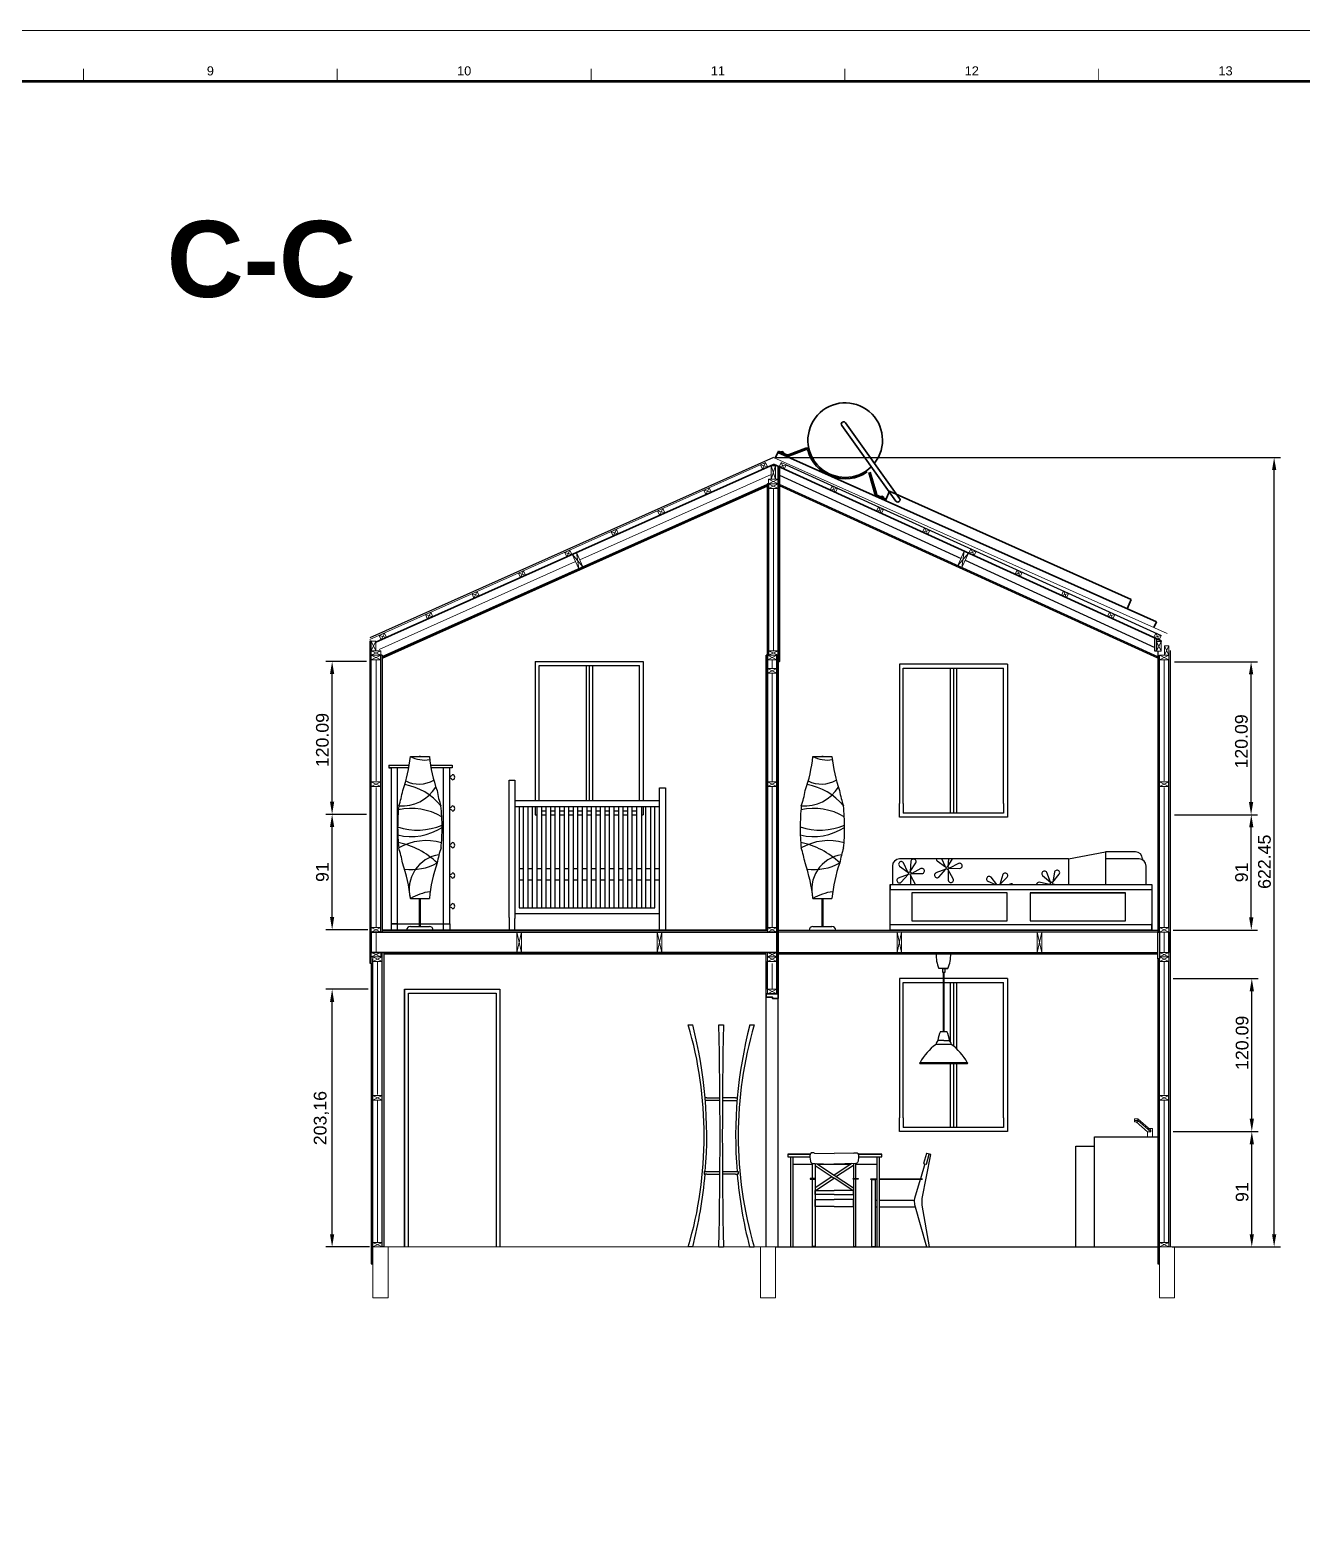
# Paper-space layout 'A000' of a CAD drawing. Header units: millimetres. Extents: x 0 to 841, y 0 to 594.
# Drawn here: x 420.5 to 671, y 297 to 594.1 of the extents above; entities that cross this region are included whole.
import ezdxf
from ezdxf.enums import TextEntityAlignment as Align

# ---------------------------------------------------------------- set-up
doc = ezdxf.new("R2010")
doc.units = ezdxf.units.MM
doc.header["$MEASUREMENT"] = 0
doc.layers.get('DEFPOINTS').update_dxf_attribs({"color": 210})
for name, color, linetype, lineweight in [('A-ANNO-SYMB', 3, 'Continuous', 18), ('A-DETL-MCUT', 4, 'Continuous', 25), ('A-ELEV-IDEN', 3, 'Continuous', 18), ('A-ELEV-MBE1', 7, 'Continuous', 35), ('A-ELEV-MBE2', 4, 'Continuous', 25), ('A-FURN', 8, 'Continuous', 18), ('A-SECT-MCUT', 7, 'Continuous', 35), ('A-WALL-PATT', 8, 'Continuous', 18), ('A-WALL-STUD', 3, 'Continuous', 18)]:
    doc.layers.add(name, color=color, linetype=linetype, lineweight=lineweight)
doc.layers.add('G-ANNO-NPLT', color=210, linetype='Continuous', plot=False)
for name, color, linetype in [('G-ANNO-TEXT', 3, 'Continuous'), ('G-ANNO-TTLB', 3, 'Continuous'), ('simona arzu 1', 1, 'Continuous')]:
    doc.layers.add(name, color=color, linetype=linetype)
doc.styles.add('ARIAL', font='arial.ttf')
doc.styles.add('ARIAL-BOLD', font='arialbd.ttf')
doc.styles.get("Standard").update_dxf_attribs({"font": 'arial.ttf'})
doc.dimstyles.new('ISO-25', dxfattribs={"dimtxt": 2.5, "dimasz": 2.5, "dimexe": 1.25, "dimexo": 0.625, "dimtad": 1, "dimtxsty": 'Standard', "dimcen": 2.5, "dimadec": 0, "dimazin": 0, "dimtfac": 1, "dimtmove": 0, "dimatfit": 3, "dimfxl": 1, "dimarcsym": 0})

# ---------------------------------------------------------------- blocks, each defined once
blk = doc.blocks.new('A1_GRID_LAYOUT')
at = {"layer": 'G-ANNO-NPLT', "const_width": 0.18}
blk.add_lwpolyline([(841, 594), (0, 594)], dxfattribs=at)
at = {"layer": 'G-ANNO-TTLB', "const_width": 0.18, "flags": 128}
for points in [[(431, 586.5), (431, 584)], [(481, 586.5), (481, 584)], [(531, 586.5), (531, 584)], [(581, 586.5), (581, 584)], [(631, 586.5), (631, 584)]]:
    blk.add_lwpolyline(points, dxfattribs=at)
at = {"layer": 'G-ANNO-TTLB', "const_width": 0.5, "flags": 128}
blk.add_lwpolyline([(25, 584), (25, 10), (831, 10), (831, 584)], close=True, dxfattribs=at)
at = {"layer": 'G-ANNO-TEXT', "style": 'ARIAL'}
for s, p in [('9', (456, 586.07)), ('10', (506, 586.07)), ('11', (556, 586.07)), ('12', (606, 586.07)), ('13', (656, 586.07))]:
    blk.add_text(s, height=1.8, dxfattribs=at).set_placement(p, align=Align.MIDDLE_CENTER)
blk = doc.blocks.new('*D118')
at = {"color": 0, "lineweight": -2, "transparency": 16777216}
for p, q in [((567.54, 509.91), (666.82, 509.91)), ((665.57, 356.82), (665.57, 507.41)), ((645.47, 354.32), (666.82, 354.32))]:
    blk.add_line(p, q, dxfattribs=at)
at = {"color": 0, "transparency": 16777216}
for points in [[(665.16, 507.41), (665.99, 507.41), (665.57, 509.91)], [(665.16, 356.82), (665.99, 356.82), (665.57, 354.32)]]:
    blk.add_solid(points, dxfattribs=at)
at = {"layer": 'DEFPOINTS', "color": 0, "transparency": 16777216}
for p in [(566.92, 509.91), (665.57, 509.91), (644.84, 354.32)]:
    blk.add_point(p, dxfattribs=at)
at = {"color": 0, "transparency": 16777216, "insert": (663.67, 430.22), "char_height": 2.5, "attachment_point": 5, "rotation": 90}
blk.add_mtext('622.45', dxfattribs=at)
blk = doc.blocks.new('*D119')
at = {"color": 0, "lineweight": -2, "transparency": 16777216}
for p, q in [((645.69, 377.07), (662.42, 377.07)), ((661.17, 356.82), (661.17, 374.57)), ((645.47, 354.32), (662.42, 354.32))]:
    blk.add_line(p, q, dxfattribs=at)
at = {"color": 0, "transparency": 16777216}
for points in [[(660.75, 374.57), (661.59, 374.57), (661.17, 377.07)], [(660.75, 356.82), (661.59, 356.82), (661.17, 354.32)]]:
    blk.add_solid(points, dxfattribs=at)
at = {"layer": 'DEFPOINTS', "color": 0, "transparency": 16777216}
for p in [(645.07, 377.07), (661.17, 377.07), (644.84, 354.32)]:
    blk.add_point(p, dxfattribs=at)
at = {"color": 0, "transparency": 16777216, "insert": (659.27, 365.13), "char_height": 2.5, "attachment_point": 5, "rotation": 90}
blk.add_mtext('91', dxfattribs=at)
blk = doc.blocks.new('*D104')
at = {"color": 0, "lineweight": -2, "transparency": 16777216}
for p, q in [((645.69, 407.21), (662.42, 407.21)), ((661.17, 379.57), (661.17, 404.71)), ((645.69, 377.07), (662.42, 377.07))]:
    blk.add_line(p, q, dxfattribs=at)
at = {"color": 0, "transparency": 16777216}
for points in [[(660.75, 404.71), (661.59, 404.71), (661.17, 407.21)], [(660.75, 379.57), (661.59, 379.57), (661.17, 377.07)]]:
    blk.add_solid(points, dxfattribs=at)
at = {"layer": 'DEFPOINTS', "color": 0, "transparency": 16777216}
for p in [(645.07, 407.21), (661.17, 407.21), (645.07, 377.07)]:
    blk.add_point(p, dxfattribs=at)
at = {"color": 0, "transparency": 16777216, "insert": (659.27, 394.54), "char_height": 2.5, "attachment_point": 5, "rotation": 90}
blk.add_mtext('120.09', dxfattribs=at)
blk = doc.blocks.new('*D105')
at = {"color": 0, "lineweight": -2, "transparency": 16777216}
for p, q in [((645.92, 439.49), (662.32, 439.49)), ((661.07, 419.24), (661.07, 436.99)), ((645.69, 416.74), (662.32, 416.74))]:
    blk.add_line(p, q, dxfattribs=at)
at = {"color": 0, "transparency": 16777216}
for points in [[(660.65, 436.99), (661.48, 436.99), (661.07, 439.49)], [(660.65, 419.24), (661.48, 419.24), (661.07, 416.74)]]:
    blk.add_solid(points, dxfattribs=at)
at = {"layer": 'DEFPOINTS', "color": 0, "transparency": 16777216}
for p in [(645.29, 439.49), (661.07, 439.49), (645.07, 416.74)]:
    blk.add_point(p, dxfattribs=at)
at = {"color": 0, "transparency": 16777216, "insert": (659.17, 428.12), "char_height": 2.5, "attachment_point": 5, "rotation": 90}
blk.add_mtext('91', dxfattribs=at)
blk = doc.blocks.new('*D106')
at = {"color": 0, "lineweight": -2, "transparency": 16777216}
for p, q in [((645.92, 469.64), (662.28, 469.64)), ((661.03, 441.99), (661.03, 467.14)), ((645.92, 439.49), (662.28, 439.49))]:
    blk.add_line(p, q, dxfattribs=at)
at = {"color": 0, "transparency": 16777216}
for points in [[(660.61, 467.14), (661.45, 467.14), (661.03, 469.64)], [(660.61, 441.99), (661.45, 441.99), (661.03, 439.49)]]:
    blk.add_solid(points, dxfattribs=at)
at = {"layer": 'DEFPOINTS', "color": 0, "transparency": 16777216}
for p in [(645.29, 469.64), (661.03, 469.64), (645.29, 439.49)]:
    blk.add_point(p, dxfattribs=at)
at = {"color": 0, "transparency": 16777216, "insert": (659.13, 453.94), "char_height": 2.5, "attachment_point": 5, "rotation": 90}
blk.add_mtext('120.09', dxfattribs=at)
blk = doc.blocks.new('*D107')
at = {"color": 0, "lineweight": -2, "transparency": 16777216}
for p, q in [((486.78, 439.56), (478.74, 439.56)), ((479.99, 419.31), (479.99, 437.06)), ((487.01, 416.81), (478.74, 416.81))]:
    blk.add_line(p, q, dxfattribs=at)
at = {"color": 0, "transparency": 16777216}
for points in [[(479.57, 437.06), (480.4, 437.06), (479.99, 439.56)], [(479.57, 419.31), (480.4, 419.31), (479.99, 416.81)]]:
    blk.add_solid(points, dxfattribs=at)
at = {"layer": 'DEFPOINTS', "color": 0, "transparency": 16777216}
for p in [(479.99, 439.56), (487.41, 439.56), (487.64, 416.81)]:
    blk.add_point(p, dxfattribs=at)
at = {"color": 0, "transparency": 16777216, "insert": (478.08, 428.18), "char_height": 2.5, "attachment_point": 5, "rotation": 90}
blk.add_mtext('91', dxfattribs=at)
blk = doc.blocks.new('*D108')
at = {"color": 0, "lineweight": -2, "transparency": 16777216}
for p, q in [((486.78, 469.7), (478.74, 469.7)), ((479.99, 442.06), (479.99, 467.2)), ((486.78, 439.56), (478.74, 439.56))]:
    blk.add_line(p, q, dxfattribs=at)
at = {"color": 0, "transparency": 16777216}
for points in [[(479.57, 467.2), (480.4, 467.2), (479.99, 469.7)], [(479.57, 442.06), (480.4, 442.06), (479.99, 439.56)]]:
    blk.add_solid(points, dxfattribs=at)
at = {"layer": 'DEFPOINTS', "color": 0, "transparency": 16777216}
for p in [(479.99, 469.7), (487.41, 469.7), (487.41, 439.56)]:
    blk.add_point(p, dxfattribs=at)
at = {"color": 0, "transparency": 16777216, "insert": (478.08, 454.2), "char_height": 2.5, "attachment_point": 5, "rotation": 90}
blk.add_mtext('120.09', dxfattribs=at)
blk = doc.blocks.new('*D120')
at = {"color": 0, "lineweight": -2, "transparency": 16777216}
for p, q in [((487.07, 405.11), (478.74, 405.11)), ((479.99, 356.82), (479.99, 402.61)), ((487.37, 354.32), (478.74, 354.32))]:
    blk.add_line(p, q, dxfattribs=at)
at = {"color": 0, "transparency": 16777216}
for points in [[(479.57, 402.61), (480.4, 402.61), (479.99, 405.11)], [(479.57, 356.82), (480.4, 356.82), (479.99, 354.32)]]:
    blk.add_solid(points, dxfattribs=at)
at = {"layer": 'DEFPOINTS', "color": 0, "transparency": 16777216}
for p in [(479.99, 405.11), (487.69, 405.11), (488, 354.32)]:
    blk.add_point(p, dxfattribs=at)
at = {"color": 0, "transparency": 16777216, "insert": (477.86, 379.71), "char_height": 2.5, "attachment_point": 5, "rotation": 90}
blk.add_mtext('203,16', dxfattribs=at)

psp = doc.layouts.new('A000')

# ---------------------------------------------------------------- linework, layer by layer
at = {"color": 0}
for p, q in [((566.919, 509.909), (487.394, 474.316)), ((569.445, 508.441), (643.284, 474.821)), ((568.108, 506.417), (603.893, 489.995)), ((604.712, 489.619), (642.089, 472.467)), ((645.068, 471.858), (645.068, 354.317)), ((613.027, 469.132), (591.761, 469.132)), ((591.761, 438.987), (591.761, 441.706)), ((592.511, 441.706), (592.511, 439.769)), ((612.276, 439.769), (592.511, 439.769)), ((601.768, 441.706), (601.768, 439.769)), ((602.394, 441.706), (602.394, 439.769)), ((603.019, 441.706), (603.019, 439.769)), ((612.276, 441.706), (612.276, 439.769)), ((613.027, 441.706), (613.027, 438.987)), ((613.027, 438.987), (591.761, 438.987)), ((514.84, 419.234), (514.84, 416.74)), ((515.956, 416.74), (515.956, 419.017)), ((544.482, 416.74), (544.482, 419.314)), ((545.633, 419.145), (545.633, 416.74)), ((514.84, 416.74), (515.956, 416.74)), ((545.633, 416.74), (544.482, 416.74)), ((567.857, 416.74), (641.525, 416.74)), ((641.525, 416.74), (641.525, 416.74)), ((641.525, 416.74), (642.664, 416.74)), ((565.48, 404.184), (565.48, 412.112)), ((565.73, 405.085), (565.73, 410.561)), ((567.857, 412.362), (642.664, 412.362)), ((567.857, 412.112), (642.664, 412.112)), ((600.395, 407.212), (591.761, 407.212)), ((613.027, 407.212), (600.545, 407.212)), ((591.761, 377.067), (591.761, 379.786)), ((592.511, 379.786), (592.511, 377.849)), ((612.276, 377.849), (592.511, 377.849)), ((601.768, 379.786), (601.768, 377.849)), ((602.394, 379.786), (602.394, 377.849)), ((603.019, 379.786), (603.019, 377.849)), ((612.276, 379.786), (612.276, 377.849)), ((613.027, 379.786), (613.027, 377.067)), ((613.027, 377.067), (591.761, 377.067))]:
    psp.add_line(p, q, dxfattribs=at)
for p, q in [((491.15, 449.24), (491.15, 448.74)), ((491.15, 449.24), (495.171, 449.24)), ((495.085, 448.74), (491.15, 448.74)), ((491.15, 448.74), (491.65, 448.74)), ((491.65, 448.74), (491.65, 416.74)), ((492.9, 417.994), (492.9, 448.74)), ((495.4, 450.983), (499.15, 450.983)), ((495.4, 450.983), (498.525, 450.983)), ((495.4, 450.983), (497.275, 450.983)), ((497.4, 450.983), (497.15, 450.983)), ((497.15, 450.983), (497.275, 450.983)), ((499.379, 449.24), (503.65, 449.24)), ((503.65, 448.74), (499.465, 448.74)), ((501.9, 417.994), (501.9, 448.74)), ((503.15, 417.994), (503.15, 448.74)), ((503.65, 449.24), (503.65, 448.74)), ((574.699, 450.983), (578.449, 450.983)), ((574.699, 450.983), (577.824, 450.983)), ((574.699, 450.983), (576.574, 450.983)), ((576.699, 450.983), (576.449, 450.983)), ((576.449, 450.983), (576.574, 450.983)), ((625.046, 430.773), (632.332, 432.169)), ((638.233, 432.169), (632.332, 432.169)), ((632.332, 432.169), (632.332, 425.757)), ((590.366, 429.378), (590.366, 425.757)), ((625.046, 430.773), (591.761, 430.773)), ((591.761, 429.378), (593.424, 428.19)), ((593.424, 428.19), (592.538, 430.031)), ((594.017, 430.346), (593.893, 428.307)), ((593.893, 428.307), (594.983, 430.035)), ((595.995, 428.877), (594.184, 427.931)), ((594.184, 427.931), (596.227, 427.89)), ((600.863, 428.731), (598.951, 428.013)), ((599.183, 430.39), (600.845, 429.203)), ((599.532, 427.182), (600.863, 428.731)), ((600.845, 429.203), (600.09, 430.773)), ((601.315, 429.32), (602.232, 430.773)), ((601.404, 430.773), (601.315, 429.32)), ((601.349, 428.613), (601.371, 426.57)), ((602.35, 426.832), (601.349, 428.613)), ((603.417, 429.89), (601.606, 428.944)), ((601.606, 428.944), (603.649, 428.902)), ((621.492, 426.2), (620.792, 428.12)), ((622.328, 428.211), (621.967, 426.201)), ((625.046, 430.773), (625.046, 425.757)), ((638.97, 430.773), (632.332, 430.773)), ((639.628, 430.773), (639.628, 430.608)), ((640.366, 425.757), (640.366, 429.378)), ((589.946, 416.74), (589.946, 425.757)), ((589.946, 425.757), (641.446, 425.757)), ((589.946, 425.757), (589.946, 424.727)), ((593.441, 427.718), (591.529, 427.001)), ((592.11, 426.169), (593.441, 427.718)), ((593.927, 427.6), (593.947, 425.757)), ((594.928, 425.757), (593.927, 427.6)), ((609.181, 426.388), (610.68, 425.757)), ((610.936, 425.757), (609.794, 427.196)), ((612.128, 427.704), (611.508, 425.757)), ((611.508, 425.757), (612.988, 427.165)), ((613.742, 425.854), (613.367, 425.757)), ((621.297, 425.757), (619.299, 426.184)), ((619.955, 427.547), (621.492, 426.2)), ((621.967, 426.201), (623.25, 427.79)), ((622.071, 425.794), (622.12, 425.757)), ((622.323, 425.757), (622.071, 425.794)), ((641.446, 425.757), (641.446, 416.74)), ((495.4, 422.983), (499.15, 422.983)), ((497.15, 422.983), (497.15, 417.483)), ((497.4, 417.483), (497.4, 422.983)), ((574.699, 422.983), (578.449, 422.983)), ((576.449, 422.983), (576.449, 417.483)), ((576.699, 417.483), (576.699, 422.983)), ((589.946, 424.727), (641.446, 424.727)), ((617.537, 424.089), (636.312, 424.089)), ((492.9, 417.994), (491.65, 417.994)), ((491.65, 417.994), (497.15, 417.994)), ((491.65, 416.74), (492.9, 416.74)), ((492.9, 416.74), (492.9, 417.994)), ((495.4, 417.483), (499.15, 417.483)), ((497.4, 417.994), (503.15, 417.994)), ((501.9, 416.74), (501.9, 417.994)), ((501.9, 417.994), (503.15, 417.994)), ((503.15, 416.74), (501.9, 416.74)), ((503.15, 417.994), (503.15, 416.74)), ((574.699, 417.483), (578.449, 417.483)), ((641.446, 417.771), (589.946, 417.771)), ((641.446, 416.74), (589.946, 416.74)), ((601.639, 416.74), (628.341, 416.74)), ((628.341, 416.74), (641.446, 416.74)), ((641.446, 416.969), (641.446, 417.999)), ((600.218, 409.178), (599.501, 409.178)), ((600.6, 409.178), (600.218, 409.178)), ((600.27, 408.428), (600.27, 409.178)), ((600.27, 409.178), (600.395, 409.178)), ((600.67, 408.428), (600.27, 408.428)), ((600.395, 408.428), (600.395, 397.543)), ((600.441, 409.178), (600.584, 409.178)), ((600.545, 409.178), (600.67, 409.178)), ((600.545, 397.543), (600.545, 408.428)), ((601.316, 409.178), (600.6, 409.178)), ((600.67, 409.178), (600.67, 408.428)), ((600.67, 409.178), (601.316, 409.178)), ((550.149, 398.067), (551.024, 398.067)), ((556.198, 398.067), (557.073, 398.067)), ((562.271, 398.067), (563.122, 398.067)), ((599.845, 396.793), (601.095, 396.793)), ((600.595, 397.543), (600.345, 397.543)), ((600.345, 397.543), (600.345, 396.793)), ((600.47, 396.793), (600.545, 396.793)), ((600.545, 396.793), (600.595, 396.793)), ((600.595, 396.793), (600.595, 397.543)), ((601.97, 394.234), (598.97, 394.234)), ((600.47, 394.984), (599.295, 394.984)), ((600.47, 394.984), (601.645, 394.984)), ((595.82, 390.638), (605.12, 390.638)), ((595.82, 390.638), (600.47, 390.638)), ((595.82, 390.438), (605.12, 390.438)), ((553.791, 383.692), (553.47, 383.692)), ((553.791, 383.692), (553.791, 383.692)), ((553.791, 383.692), (556.387, 383.692)), ((559.481, 383.692), (556.885, 383.692)), ((559.481, 383.692), (559.81, 383.692)), ((556.387, 383.192), (553.512, 383.192)), ((556.881, 383.192), (559.768, 383.192)), ((553.791, 376.192), (553.791, 376.192)), ((630.184, 354.317), (630.184, 376.005)), ((630.184, 376.005), (642.663, 376.005)), ((574.186, 372.597), (569.771, 372.597)), ((569.771, 372.597), (574.186, 372.597)), ((569.771, 372.597), (569.771, 372.097)), ((569.771, 372.597), (574.186, 372.597)), ((569.771, 372.097), (574.124, 372.097)), ((569.771, 372.097), (570.271, 372.097)), ((570.271, 372.097), (570.271, 354.347)), ((570.271, 372.097), (570.771, 372.097)), ((570.771, 372.097), (570.771, 354.347)), ((588.271, 372.597), (583.631, 372.597)), ((583.631, 372.597), (588.271, 372.597)), ((583.693, 372.097), (588.271, 372.097)), ((587.271, 372.097), (587.271, 354.347)), ((587.771, 372.097), (587.771, 354.347)), ((588.271, 372.097), (588.271, 372.597)), ((626.497, 354.317), (626.497, 374.154)), ((626.497, 374.154), (630.169, 374.154)), ((553.512, 369.192), (553.262, 369.192)), ((553.262, 369.192), (553.262, 368.692)), ((553.262, 368.692), (553.47, 368.692)), ((553.791, 368.692), (553.47, 368.692)), ((553.512, 369.192), (556.391, 369.192)), ((553.791, 368.692), (556.387, 368.692)), ((556.881, 369.192), (559.753, 369.192)), ((559.481, 368.692), (556.885, 368.692)), ((559.481, 368.692), (559.794, 368.692)), ((559.753, 369.192), (560.003, 369.192)), ((560.003, 368.692), (559.794, 368.692)), ((560.003, 369.192), (560.003, 368.692)), ((574.631, 370.597), (570.771, 370.597)), ((582.174, 370.597), (575.643, 370.597)), ((587.271, 370.597), (583.186, 370.597)), ((551.024, 354.317), (550.149, 354.317)), ((556.198, 354.317), (557.073, 354.317)), ((562.224, 354.317), (563.149, 354.317)), ((570.271, 354.347), (570.771, 354.347)), ((587.271, 354.347), (587.771, 354.347))]:
    psp.add_line(p, q)
at = {"color": 7}
for p, q in [((575.039, 372.824), (578.919, 372.729)), ((582.778, 372.824), (578.898, 372.729)), ((575.124, 370.358), (578.909, 367.86)), ((575.436, 370.732), (578.909, 368.466)), ((582.381, 370.732), (578.909, 368.466)), ((578.909, 368.466), (582.693, 365.998)), ((582.693, 370.358), (579.355, 368.175)), ((596.771, 370.707), (595.897, 367.744)), ((578.455, 368.16), (575.124, 365.998)), ((575.223, 365.433), (578.909, 367.86)), ((582.595, 365.433), (578.909, 367.86)), ((595.852, 367.592), (594.749, 363.854)), ((594.749, 363.854), (594.684, 363.445)), ((594.684, 363.445), (594.721, 362.706)), ((594.721, 362.706), (597.061, 354.346))]:
    psp.add_line(p, q, dxfattribs=at)
for points in [[(612.966, 418.611), (612.966, 424.089), (594.191, 424.089), (594.191, 418.611)], [(636.312, 418.611), (636.312, 424.089), (617.537, 424.089), (617.537, 418.611)]]:
    psp.add_lwpolyline(points, close=True)
for points in [[(575.039, 372.824), (574.891, 372.834), (574.77, 372.841), (574.671, 372.845), (574.593, 372.848), (574.532, 372.849), (574.484, 372.848), (574.447, 372.847), (574.418, 372.844), (574.393, 372.841), (574.372, 372.837), (574.353, 372.831), (574.336, 372.822), (574.32, 372.81), (574.303, 372.794), (574.285, 372.773), (574.265, 372.747), (574.242, 372.713), (574.217, 372.671), (574.192, 372.615), (574.169, 372.542), (574.149, 372.45), (574.133, 372.334), (574.125, 372.191), (574.124, 372.018)], [(582.778, 372.824), (582.926, 372.834), (583.047, 372.841), (583.146, 372.845), (583.224, 372.848), (583.285, 372.849), (583.333, 372.848), (583.37, 372.847), (583.4, 372.844), (583.424, 372.841), (583.445, 372.837), (583.464, 372.831), (583.481, 372.822), (583.497, 372.81), (583.514, 372.794), (583.532, 372.773), (583.552, 372.747), (583.575, 372.713), (583.6, 372.671), (583.625, 372.615), (583.648, 372.542), (583.668, 372.45), (583.684, 372.334), (583.693, 372.191), (583.693, 372.018)], [(597.063, 354.346), (597.704, 354.346), (596.236, 362.565), (596.208, 362.824), (596.198, 363.084), (596.201, 363.342), (596.217, 363.57), (596.247, 363.86), (597.959, 372.552), (597.134, 372.75), (597.088, 372.75), (596.494, 370.774), (597.084, 370.635), (597.613, 372.636)], [(574.631, 367.817), (574.631, 370.748), (575.124, 370.748), (575.124, 367.817)], [(582.693, 370.738), (582.693, 367.817)], [(583.186, 367.817), (583.186, 370.748)], [(575.124, 367.694), (575.124, 354.441), (574.631, 354.441), (574.631, 367.694)], [(578.909, 364.638), (575.124, 364.638), (575.124, 365.433), (578.909, 365.433)], [(578.909, 364.638), (582.693, 364.638), (582.693, 365.433), (578.909, 365.433)], [(582.693, 367.694), (582.693, 354.441), (583.186, 354.441), (583.186, 367.694)], [(587.271, 367.592), (586.12, 367.592), (586.12, 367.744), (587.271, 367.744)], [(587.771, 367.744), (596.303, 367.744), (596.173, 367.592), (587.771, 367.592)], [(578.909, 362.285), (575.124, 362.285), (575.124, 363.661), (578.909, 363.661)], [(578.909, 362.285), (582.693, 362.285), (582.693, 363.661), (578.909, 363.661)], [(586.947, 363.558), (587.271, 363.558)], [(587.771, 363.558), (594.702, 363.558)], [(587.271, 362.185), (586.947, 362.185)], [(594.867, 362.185), (587.771, 362.185)]]:
    psp.add_lwpolyline(points, dxfattribs=at)
for points in [[(574.124, 372.018), (574.216, 371.243, 0.145144), (574.339, 370.961, 0.122545), (574.63, 370.748), (578.96, 370.665)], [(583.693, 372.018), (583.601, 371.243, -0.145144), (583.479, 370.961, -0.122545), (583.187, 370.748), (578.857, 370.665)]]:
    psp.add_lwpolyline(points, format="xyb", dxfattribs=at)
for points in [[(575.207, 367.817), (574.175, 367.817), (574.175, 367.694), (575.207, 367.694)], [(582.61, 367.817), (583.642, 367.817), (583.642, 367.694), (582.61, 367.694)], [(586.33, 367.592), (586.947, 367.592), (586.947, 354.344), (586.33, 354.344)]]:
    psp.add_lwpolyline(points, close=True, dxfattribs=at)
for centre in [(593.782, 427.976), (601.204, 428.989)]:
    psp.add_circle(centre, 0.269)
for centre, radius, start, end in [((466.647, 453.875), 28.898, 340.50937, 354.25685), ((498.202, 456.113), 5.845, 241.35518, 280.02903), ((527.902, 453.875), 28.898, 185.74315, 199.49063), ((545.946, 453.875), 28.898, 340.50937, 354.25685), ((577.501, 456.113), 5.845, 241.35518, 280.02903), ((607.201, 453.875), 28.898, 185.74315, 199.49063), ((497.089, 451.378), 5.845, 243.61261, 299.99812), ((502.993, 447.751), 0.761, 281.86022, 329.55628), ((502.993, 445.979), 0.761, 30.44372, 78.13978), ((503.65, 446.865), 0.5, 270, 90), ((576.388, 451.378), 5.845, 243.61261, 299.99812), ((493.737, 449.063), 7.854, 265.51867, 328.32151), ((476.517, 447.067), 17.602, 340.64506, 350.73602), ((492.101, 433.573), 12.068, 39.40548, 79.56723), ((518.033, 447.067), 17.602, 189.26398, 199.35494), ((573.036, 449.063), 7.854, 265.51867, 328.32151), ((555.816, 447.067), 17.602, 340.64506, 350.73602), ((571.4, 433.573), 12.068, 39.40548, 79.56723), ((597.332, 447.067), 17.602, 189.26398, 199.35494), ((533.35, 436.983), 40.45, 173.96892, 180), ((495.57, 428.649), 12.068, 60.05336, 102.05926), ((461.2, 436.983), 40.45, 0, 6.03108), ((502.993, 441.626), 0.761, 281.86022, 329.55628), ((502.993, 439.854), 0.761, 30.44372, 78.13978), ((503.65, 440.74), 0.5, 270, 90), ((612.649, 436.983), 40.45, 173.96892, 180), ((574.869, 428.649), 12.068, 60.05336, 102.05926), ((540.499, 436.983), 40.45, 0, 6.03108), ((496.833, 448.531), 12.068, 250.98033, 293.51042), ((533.35, 436.983), 40.45, 180, 185.72905), ((495.526, 446.615), 11.413, 256.83666, 302.44851), ((461.2, 436.983), 40.45, 354.2637, 0), ((576.132, 448.531), 12.068, 250.98033, 293.51042), ((612.649, 436.983), 40.45, 180, 185.72905), ((574.825, 446.615), 11.413, 256.83666, 302.44851), ((540.499, 436.983), 40.45, 354.2637, 0), ((489.85, 418.674), 15.67, 46.19628, 78.37338), ((498.437, 423.755), 10.627, 73.06027, 120.13527), ((502.993, 434.376), 0.761, 281.86022, 329.55628), ((503.65, 433.49), 0.5, 270, 90), ((569.149, 418.674), 15.67, 46.19628, 78.37338), ((577.736, 423.754), 10.627, 73.06027, 120.13527), ((476.481, 427.15), 17.602, 9.26398, 19.22427), ((502.122, 424.749), 6.95, 98.92961, 194.71418), ((518.069, 427.15), 17.602, 160.79328, 170.73602), ((502.993, 432.604), 0.761, 30.44372, 78.13978), ((555.78, 427.15), 17.602, 9.26398, 19.22427), ((581.421, 424.749), 6.95, 98.92961, 194.71418), ((597.368, 427.15), 17.602, 160.79328, 170.73602), ((465.932, 420.146), 29.604, 5.49993, 19.40856), ((495.59, 439.303), 10.627, 262.78537, 298.72284), ((528.385, 420.192), 29.369, 160.52537, 174.54643), ((502.993, 428.376), 0.761, 281.86022, 329.55628), ((503.65, 427.49), 0.5, 270, 90), ((545.231, 420.146), 29.604, 5.49993, 19.40856), ((574.889, 439.303), 10.627, 262.78537, 298.72284), ((607.684, 420.192), 29.369, 160.52537, 174.54643), ((592.108, 429.754), 0.511, 32.77384, 227.37648), ((594.52, 430.252), 0.511, 334.83634, 169.43899), ((596.174, 428.398), 0.511, 275.90834, 110.51099), ((599.188, 427.56), 0.511, 117.64023, 312.24287), ((599.53, 430.766), 0.511, 179.23769, 227.37648), ((603.596, 429.411), 0.511, 275.90834, 110.51099), ((612.592, 427.489), 0.511, 320.63617, 155.23882), ((620.337, 427.887), 0.511, 27.08945, 221.69209), ((622.816, 428.06), 0.511, 328.16145, 162.76409), ((502.993, 426.604), 0.761, 30.44372, 78.13978), ((591.766, 426.548), 0.511, 117.64023, 312.24287), ((601.877, 426.639), 0.511, 187.68283, 22.28547), ((609.436, 426.831), 0.511, 45.50256, 240.10521), ((613.807, 425.346), 0.511, 53.48761, 97.30132), ((619.255, 425.674), 0.511, 85.02694, 170.65486), ((621.686, 425.91), 0.269, 325.46573, 214.53427), ((500.735, 413.792), 10.627, 97.71291, 120.13527), ((502.993, 422.376), 0.761, 281.86022, 329.55628), ((503.65, 421.49), 0.5, 270, 90), ((580.034, 413.792), 10.627, 97.71291, 120.13527), ((502.993, 420.604), 0.761, 30.44372, 78.13978), ((495.4, 416.733), 0.75, 90.00176, 179.46638), ((499.15, 416.733), 0.75, 0.53499, 90), ((574.699, 416.733), 0.75, 90.00176, 179.46638), ((578.449, 416.733), 0.75, 0.53499, 90), ((606.261, 411.928), 7.298, 178.55998, 202.14263), ((594.556, 411.928), 7.298, 337.85737, 1.44002), ((475.557, 376.192), 77.734, 343.65575, 16.34425), ((465.92, 376.192), 87.871, 355.43085, 14.41504), ((-561.732, 376.192), 1118.145, 358.879014, 1.120986), ((1675.004, 376.192), 1118.145, 178.879014, 181.120986), ((647.352, 376.101), 87.871, 165.52383, 184.50977), ((637.081, 376.192), 77.1, 163.51773, 196.48273), ((605.147, 394.193), 5.905, 153.87703, 172.30278), ((595.793, 394.193), 5.905, 7.69722, 26.12297), ((605.004, 385.771), 10.394, 125.48805, 152.07747), ((600.527, 394.005), 1.574, 141.51996, 171.62266), ((600.413, 394.005), 1.574, 8.37734, 38.48004), ((595.496, 385.386), 10.963, 28.62492, 53.80957), ((595.82, 390.538), 0.1, 90, 270), ((605.12, 390.538), 0.1, 270, 90), ((465.92, 376.192), 87.871, 345.58496, 355.10372), ((647.352, 376.101), 87.871, 184.83688, 194.35394)]:
    psp.add_arc(centre, radius, start, end)
at = {"color": 0}
for centre, start, end in [((638.233, 430.773), 0, 90), ((591.761, 429.378), 90, 180), ((638.97, 429.378), 0, 90)]:
    psp.add_arc(centre, 1.396, start, end, dxfattribs=at)
at = {"layer": 'A-ANNO-SYMB', "color": 0}
psp.add_line((564.354, 354.317), (489.621, 354.317), dxfattribs=at)
psp.add_lwpolyline([(644.473, 475.201), (566.919, 509.909)], dxfattribs=at)
for points in [[(490.997, 354.317), (487.995, 354.317), (487.995, 344.309), (490.997, 344.309)], [(567.356, 354.317), (564.354, 354.317), (564.354, 344.309), (567.356, 344.309)], [(645.967, 354.317), (642.965, 354.317), (642.965, 344.309), (645.967, 344.309)]]:
    psp.add_lwpolyline(points, close=True, dxfattribs=at)
at = {"layer": 'A-DETL-MCUT', "color": 0}
psp.add_line((489.872, 470.907), (489.571, 470.907), dxfattribs=at)
for points in [[(487.695, 473.684), (487.394, 473.684), (487.394, 470.907), (487.695, 470.907)], [(642.089, 474.207), (642.389, 474.207), (642.389, 471.733), (642.089, 471.733)], [(642.664, 416.365), (642.964, 416.365), (642.964, 411.111), (642.664, 411.111)]]:
    psp.add_lwpolyline(points, close=True, dxfattribs=at)
for points in [[(487.394, 470.907), (487.394, 410.21), (487.694, 410.21), (487.695, 470.907)], [(489.872, 470.907), (489.872, 416.365), (489.571, 416.365), (489.571, 470.907)], [(642.664, 471.733), (642.664, 416.365), (642.964, 416.365), (642.964, 470.907)], [(487.694, 410.21), (487.695, 350.965), (487.995, 350.965), (487.995, 410.561)], [(490.172, 412.362), (490.172, 354.317), (489.872, 354.317), (489.872, 412.362)], [(642.663, 411.111), (642.663, 350.965), (642.964, 350.965), (642.964, 411.111)]]:
    psp.add_lwpolyline(points, dxfattribs=at)
at = {"layer": 'A-ELEV-IDEN', "color": 0}
psp.add_lwpolyline([(565.39, 508.886), (487.394, 473.987)], dxfattribs=at)
at = {"layer": 'A-ELEV-MBE1', "color": 0}
for p, q in [((580.388, 516.209), (591.061, 501.294)), ((581.108, 516.736), (591.784, 501.817)), ((567.901, 511.157), (567.783, 510.893)), ((567.901, 511.157), (569.43, 510.473)), ((568.555, 511.051), (568.491, 510.908)), ((568.63, 511.018), (568.566, 510.875)), ((568.908, 510.908), (568.573, 511.058)), ((573.302, 511.718), (569.999, 510.457)), ((573.405, 511.447), (570.103, 510.186)), ((568.776, 510.781), (568.84, 510.924)), ((568.851, 510.747), (568.915, 510.89)), ((586.924, 502.731), (585.73, 506.926)), ((587.203, 502.811), (586.012, 507.002)), ((587.615, 502.335), (589.126, 501.659)), ((588.26, 502.232), (588.196, 502.089)), ((588.335, 502.199), (588.271, 502.056)), ((588.613, 502.089), (588.278, 502.239)), ((588.481, 501.962), (588.545, 502.105)), ((588.555, 501.929), (588.619, 502.072)), ((589.126, 501.659), (589.007, 501.394)), ((643.29, 473.609), (643.29, 473.774)), ((565.48, 470.907), (565.48, 416.74)), ((565.73, 416.74), (565.73, 470.907)), ((565.73, 416.74), (489.872, 416.74)), ((522.622, 412.112), (565.48, 412.112))]:
    psp.add_line(p, q, dxfattribs=at)
for points in [[(488.596, 473.483), (566.919, 508.529)], [(643.29, 473.774), (566.919, 508.547)], [(567.783, 510.893), (567.272, 509.751)], [(642.403, 477.498), (567.783, 510.893)], [(489.872, 470.627), (565.731, 504.571)], [(543.963, 494.557), (565.731, 504.297)], [(589.825, 503.221), (589.007, 501.394)], [(637.419, 481.921), (589.825, 503.221)], [(489.872, 470.353), (543.963, 494.557)], [(637.419, 481.921), (636.601, 480.094)], [(642.403, 477.498), (641.892, 476.356)], [(487.694, 412.362), (567.606, 412.362), (567.606, 416.365), (487.695, 416.365), (487.694, 412.362)], [(644.842, 416.365), (644.842, 412.362)], [(490.172, 412.112), (522.622, 412.112)], [(565.48, 404.184), (565.48, 403.559), (566.731, 403.559), (566.731, 403.309), (567.856, 403.309), (567.856, 404.184), (565.48, 404.184)]]:
    psp.add_lwpolyline(points, dxfattribs=at)
for centre, radius, start, end in [((581.073, 513.31), 7.346, 321.56273, 314.43162), ((580.747, 516.474), 0.446, 35.28159, 216.49816), ((568.568, 511.045), 0.0134, 65.88988, 155.88988), ((568.618, 511.023), 0.0134, 335.88988, 65.88988), ((568.642, 511.012), 0.0134, 65.88988, 155.88988), ((573.488, 511.23), 0.522, 19.80493, 110.88988), ((573.488, 511.23), 0.232, 22.56824, 110.86066), ((581.073, 513.31), 7.636, 195.11438, 304.64968), ((568.504, 510.903), 0.0134, 155.88988, 245.88988), ((568.554, 510.88), 0.0134, 245.88988, 335.88988), ((568.578, 510.869), 0.0134, 155.88988, 245.88988), ((568.764, 510.786), 0.0134, 245.88988, 335.88988), ((568.788, 510.775), 0.0134, 155.88988, 245.88988), ((568.828, 510.929), 0.0134, 335.88988, 65.88988), ((568.838, 510.753), 0.0134, 245.88988, 335.88988), ((568.852, 510.918), 0.0134, 65.88988, 155.88988), ((568.902, 510.896), 0.0134, 335.88988, 65.88988), ((569.734, 511.153), 1.035, 245.88988, 290.88988), ((569.734, 511.153), 0.745, 245.88988, 290.88988), ((587.919, 503.015), 1.035, 195.88988, 245.88988), ((587.919, 503.015), 0.745, 195.88988, 245.88988), ((588.208, 502.084), 0.0134, 155.88988, 245.88988), ((588.272, 502.227), 0.0134, 65.88988, 155.88988), ((588.323, 502.204), 0.0134, 335.88988, 65.88988), ((588.347, 502.193), 0.0134, 65.88988, 155.88988), ((588.532, 502.11), 0.0134, 335.88988, 65.88988), ((588.557, 502.099), 0.0134, 65.88988, 155.88988), ((588.607, 502.077), 0.0134, 335.88988, 65.88988), ((588.259, 502.061), 0.0134, 245.88988, 335.88988), ((588.283, 502.05), 0.0134, 155.88988, 245.88988), ((588.468, 501.968), 0.0134, 245.88988, 335.88988), ((588.493, 501.957), 0.0134, 155.88988, 245.88988), ((588.543, 501.934), 0.0134, 245.88988, 335.88988), ((591.422, 501.555), 0.446, 214.92001, 35.88988)]:
    psp.add_arc(centre, radius, start, end, dxfattribs=at)
at = {"layer": 'A-ELEV-MBE2', "color": 0}
for p, q in [((520.018, 469.656), (520.018, 442.23)), ((520.018, 469.656), (541.284, 469.656)), ((541.284, 469.656), (541.284, 442.23)), ((644.842, 417.266), (644.842, 470.006)), ((520.768, 468.906), (540.533, 468.906)), ((520.768, 442.23), (520.768, 468.906)), ((530.025, 468.906), (530.025, 442.23)), ((530.651, 468.906), (530.651, 442.23)), ((531.276, 468.906), (531.276, 442.23)), ((540.533, 442.23), (540.533, 468.906)), ((591.761, 469.132), (591.761, 441.706)), ((592.511, 468.382), (612.276, 468.382)), ((592.511, 441.706), (592.511, 468.382)), ((601.768, 468.382), (601.768, 441.706)), ((602.394, 468.382), (602.394, 441.706)), ((603.019, 468.382), (603.019, 441.706)), ((612.276, 441.706), (612.276, 468.382)), ((613.027, 469.132), (613.027, 441.706)), ((520.018, 441.114), (520.018, 439.48)), ((521.275, 440.23), (522.168, 440.23)), ((523.06, 440.23), (523.953, 440.23)), ((524.845, 440.23), (525.738, 440.23)), ((526.63, 440.23), (527.523, 440.23)), ((528.416, 440.23), (529.308, 440.23)), ((530.201, 440.23), (531.093, 440.23)), ((531.986, 440.23), (532.878, 440.23)), ((533.771, 440.23), (534.664, 440.23)), ((535.556, 440.23), (536.449, 440.23)), ((537.341, 440.23), (538.234, 440.23)), ((539.126, 440.23), (540.019, 440.23)), ((541.284, 441.114), (541.284, 439.48)), ((520.018, 439.48), (520.383, 439.48)), ((521.275, 439.48), (522.168, 439.48)), ((523.06, 439.48), (523.953, 439.48)), ((524.845, 439.48), (525.738, 439.48)), ((526.63, 439.48), (527.523, 439.48)), ((528.416, 439.48), (529.308, 439.48)), ((530.201, 439.48), (531.093, 439.48)), ((531.986, 439.48), (532.878, 439.48)), ((533.771, 439.48), (534.664, 439.48)), ((535.556, 439.48), (536.449, 439.48)), ((537.341, 439.48), (538.234, 439.48)), ((539.126, 439.48), (540.019, 439.48)), ((540.912, 439.48), (541.284, 439.48)), ((567.606, 416.382), (642.664, 416.382)), ((487.995, 355.568), (487.995, 411.111)), ((644.841, 355.218), (644.841, 410.561)), ((591.761, 407.212), (591.761, 379.786)), ((613.027, 407.212), (613.027, 379.786)), ((567.856, 404.184), (565.48, 404.184)), ((565.48, 354.317), (565.48, 404.184)), ((567.856, 354.317), (567.856, 404.184)), ((592.511, 406.461), (600.395, 406.461)), ((592.511, 379.786), (592.511, 406.461)), ((600.545, 406.461), (612.276, 406.461)), ((601.768, 406.461), (601.768, 394.805)), ((602.394, 406.461), (602.394, 393.908)), ((603.019, 406.461), (603.019, 393.361)), ((612.276, 379.786), (612.276, 406.461)), ((601.768, 390.438), (601.768, 379.786)), ((602.394, 390.438), (602.394, 379.786)), ((603.019, 390.438), (603.019, 379.786)), ((642.964, 355.568), (642.964, 362.838))]:
    psp.add_line(p, q, dxfattribs=at)
for points in [[(642.664, 470.623), (568.108, 504.569)], [(642.664, 470.331), (568.108, 504.278)], [(494.272, 405.106), (494.272, 405.106), (513.037, 405.106), (513.037, 354.317)], [(495.023, 354.317), (495.023, 404.356), (512.287, 404.356), (512.287, 354.317)], [(567.356, 354.317), (642.663, 354.317)]]:
    psp.add_lwpolyline(points, dxfattribs=at)
at = {"layer": 'A-FURN', "color": 0}
for p, q in [((638.034, 379.596), (638.034, 379.27)), ((638.687, 379.596), (638.034, 379.596)), ((638.034, 379.27), (638.034, 378.944)), ((638.034, 379.27), (638.687, 379.27)), ((638.034, 378.944), (638.686, 378.944)), ((638.398, 378.946), (640.644, 376.985)), ((638.686, 378.944), (638.687, 379.27)), ((638.687, 379.27), (638.687, 379.596)), ((641.297, 377.311), (638.687, 379.596)), ((638.687, 379.27), (641.296, 376.984)), ((641.623, 377.637), (640.925, 377.637)), ((641.296, 376.984), (641.297, 377.311)), ((641.622, 376.005), (641.623, 377.637)), ((640.644, 376.985), (640.643, 376.006)), ((640.644, 376.985), (641.296, 376.984))]:
    psp.add_line(p, q, dxfattribs=at)
at = {"layer": 'A-SECT-MCUT', "color": 0}
for p, q in [((568.108, 507.986), (567.857, 507.986)), ((565.48, 470.907), (565.73, 470.907)), ((494.273, 405.106), (494.273, 354.317))]:
    psp.add_line(p, q, dxfattribs=at)
for points in [[(567.857, 507.986), (567.857, 469.656), (568.108, 469.656), (568.108, 507.986)], [(567.606, 470.907), (567.606, 404.184), (567.856, 404.184), (567.857, 470.907)]]:
    psp.add_lwpolyline(points, dxfattribs=at)
psp.add_lwpolyline([(565.981, 470.907), (565.981, 504.683), (565.731, 504.683), (565.73, 470.907)], close=True, dxfattribs=at)
at = {"layer": 'A-WALL-PATT', "color": 0, "ltscale": 0.1}
for p, q in [((566.919, 471.808), (566.919, 503.783)), ((488.633, 446.138), (488.633, 470.006)), ((566.668, 468.305), (566.668, 470.006)), ((643.903, 446.138), (643.903, 470.006)), ((566.668, 445.963), (566.668, 467.404)), ((488.633, 417.266), (488.633, 444.887)), ((566.668, 417.266), (566.668, 445.062)), ((643.903, 417.266), (643.903, 444.887)), ((488.633, 416.365), (488.633, 412.362)), ((643.903, 416.365), (643.903, 412.362)), ((488.933, 384.34), (488.933, 410.561)), ((566.668, 410.156), (566.668, 405.085)), ((643.903, 384.34), (643.903, 410.561)), ((488.933, 355.218), (488.933, 383.089)), ((643.903, 355.218), (643.903, 383.089))]:
    psp.add_line(p, q, dxfattribs=at)
at = {"layer": 'A-WALL-PATT', "color": 0, "ltscale": 0.16}
for points in [[(528.767, 489.745), (566.469, 506.545)], [(489.233, 472.055), (527.945, 489.377)]]:
    psp.add_lwpolyline(points, dxfattribs=at)
at = {"layer": 'A-WALL-STUD', "color": 0}
for p, q in [((565.778, 508.019), (564.362, 508.427)), ((564.75, 507.559), (565.39, 508.886)), ((567.369, 505.584), (566.469, 508.249)), ((567.369, 508.249), (566.469, 505.584)), ((568.026, 508.042), (569.445, 508.441)), ((569.051, 507.576), (568.42, 508.908)), ((567.857, 505.584), (565.981, 504.683)), ((565.981, 505.584), (567.857, 504.683)), ((554.638, 503.034), (553.222, 503.442)), ((553.61, 502.574), (554.249, 503.902)), ((567.857, 504.683), (565.981, 503.783)), ((565.981, 504.683), (567.857, 503.783)), ((578.109, 503.452), (579.528, 503.85)), ((579.134, 502.985), (578.503, 504.317)), ((545.503, 498.946), (544.087, 499.354)), ((544.475, 498.486), (545.114, 499.814)), ((587.217, 499.305), (588.636, 499.703)), ((588.242, 498.838), (587.611, 500.17)), ((536.368, 494.859), (534.952, 495.267)), ((535.34, 494.399), (535.98, 495.727)), ((596.325, 495.158), (597.744, 495.556)), ((597.35, 494.691), (596.719, 496.023)), ((527.233, 490.771), (525.817, 491.179)), ((526.205, 490.311), (526.845, 491.639)), ((529.401, 488.315), (527.311, 490.806)), ((528.133, 491.174), (528.579, 487.947)), ((603.249, 488.569), (605.356, 491.046)), ((604.536, 491.419), (604.069, 488.195)), ((605.433, 491.011), (606.852, 491.409)), ((606.458, 490.544), (605.827, 491.876)), ((517.07, 486.224), (517.71, 487.552)), ((614.541, 486.864), (615.96, 487.262)), ((615.566, 486.397), (614.935, 487.729)), ((518.098, 486.684), (516.682, 487.092)), ((508.963, 482.596), (507.547, 483.004)), ((507.935, 482.136), (508.575, 483.464)), ((623.65, 482.716), (625.068, 483.115)), ((624.674, 482.25), (624.043, 483.582)), ((499.828, 478.509), (498.412, 478.917)), ((498.801, 478.049), (499.44, 479.377)), ((632.758, 478.569), (634.176, 478.968)), ((633.782, 478.103), (633.152, 479.435)), ((488.596, 471.808), (487.695, 473.684)), ((488.596, 473.684), (487.695, 471.808)), ((490.693, 474.421), (489.277, 474.829)), ((489.666, 473.961), (490.305, 475.289)), ((641.866, 474.422), (643.284, 474.821)), ((642.89, 473.956), (642.26, 475.288)), ((642.389, 471.733), (643.29, 473.609)), ((642.389, 473.609), (643.29, 471.733)), ((644.842, 470.907), (643.941, 472.784)), ((644.842, 472.784), (643.941, 470.907)), ((489.571, 471.808), (487.695, 470.907)), ((487.695, 471.808), (489.571, 470.907)), ((489.571, 470.907), (487.695, 470.006)), ((487.695, 470.907), (489.571, 470.006)), ((567.606, 470.907), (565.73, 470.006)), ((565.73, 470.907), (567.606, 470.006)), ((567.857, 471.808), (565.981, 470.907)), ((565.981, 471.808), (567.857, 470.907)), ((642.965, 470.907), (644.842, 470.006)), ((644.842, 470.907), (642.965, 470.006)), ((565.73, 467.404), (567.606, 468.305)), ((567.606, 467.404), (565.73, 468.305)), ((487.695, 445.062), (489.571, 445.963)), ((489.571, 445.062), (487.695, 445.963)), ((565.73, 445.062), (567.606, 445.963)), ((567.606, 445.062), (565.73, 445.963)), ((642.965, 445.062), (644.842, 445.963)), ((644.842, 445.062), (642.965, 445.963)), ((487.695, 416.365), (489.571, 417.266)), ((489.571, 416.365), (487.695, 417.266)), ((565.73, 416.365), (567.606, 417.266)), ((567.606, 416.365), (565.73, 417.266)), ((642.965, 416.365), (644.842, 417.266)), ((644.842, 416.365), (642.965, 417.266)), ((487.694, 411.461), (489.571, 412.362)), ((489.571, 411.461), (487.694, 412.362)), ((487.995, 410.561), (489.872, 411.461)), ((489.872, 410.561), (487.995, 411.461)), ((565.73, 411.461), (567.606, 412.362)), ((567.606, 411.461), (565.73, 412.362)), ((565.73, 410.561), (567.606, 411.461)), ((567.606, 410.561), (565.73, 411.461)), ((642.965, 411.461), (644.842, 412.362)), ((644.842, 411.461), (642.965, 412.362)), ((642.965, 410.561), (644.842, 411.461)), ((644.842, 410.561), (642.965, 411.461)), ((565.73, 404.184), (567.606, 405.085)), ((567.606, 404.184), (565.73, 405.085)), ((489.872, 383.264), (487.995, 384.165)), ((487.995, 383.264), (489.872, 384.165)), ((642.965, 383.264), (644.841, 384.165)), ((644.841, 383.264), (642.965, 384.165)), ((489.872, 354.317), (487.995, 355.218)), ((487.995, 354.317), (489.872, 355.218)), ((642.965, 354.317), (644.841, 355.218)), ((644.841, 354.317), (642.965, 355.218))]:
    psp.add_line(p, q, dxfattribs=at)
for points in [[(564.75, 507.559), (565.778, 508.019), (565.39, 508.886), (564.362, 508.427)], [(566.469, 508.249), (567.369, 508.249), (567.369, 505.584), (566.469, 505.584)], [(569.051, 507.576), (568.026, 508.042), (568.42, 508.908), (569.445, 508.441)], [(567.857, 505.584), (565.981, 505.584), (565.981, 504.683), (567.857, 504.683)], [(553.61, 502.574), (554.638, 503.034), (554.249, 503.902), (553.222, 503.442)], [(567.857, 504.683), (565.981, 504.683), (565.981, 503.783), (567.857, 503.783)], [(579.134, 502.985), (578.109, 503.452), (578.503, 504.317), (579.528, 503.85)], [(544.475, 498.486), (545.503, 498.946), (545.114, 499.814), (544.087, 499.354)], [(588.242, 498.838), (587.217, 499.305), (587.611, 500.17), (588.636, 499.703)], [(535.34, 494.399), (536.368, 494.859), (535.98, 495.727), (534.952, 495.267)], [(597.35, 494.691), (596.325, 495.158), (596.719, 496.023), (597.744, 495.556)], [(526.205, 490.311), (527.233, 490.771), (526.845, 491.639), (525.817, 491.179)], [(527.311, 490.806), (528.133, 491.174), (529.401, 488.315), (528.579, 487.947)], [(605.356, 491.046), (604.536, 491.419), (603.249, 488.569), (604.069, 488.195)], [(606.458, 490.544), (605.433, 491.011), (605.827, 491.876), (606.852, 491.409)], [(517.07, 486.224), (518.098, 486.684), (517.71, 487.552), (516.682, 487.092)], [(615.566, 486.397), (614.541, 486.864), (614.935, 487.729), (615.96, 487.262)], [(507.935, 482.136), (508.963, 482.596), (508.575, 483.464), (507.547, 483.004)], [(624.674, 482.25), (623.65, 482.716), (624.043, 483.582), (625.068, 483.115)], [(498.801, 478.049), (499.828, 478.509), (499.44, 479.377), (498.412, 478.917)], [(633.782, 478.103), (632.758, 478.569), (633.152, 479.435), (634.176, 478.968)], [(488.596, 471.808), (488.596, 473.684), (487.695, 473.684), (487.695, 471.808)], [(489.666, 473.961), (490.693, 474.421), (490.305, 475.289), (489.277, 474.829)], [(642.89, 473.956), (641.866, 474.422), (642.26, 475.288), (643.284, 474.821)], [(642.389, 471.733), (642.389, 473.609), (643.29, 473.609), (643.29, 471.733)], [(644.842, 470.907), (644.842, 472.784), (643.941, 472.784), (643.941, 470.907)], [(489.571, 471.808), (487.695, 471.808), (487.695, 470.907), (489.571, 470.907)], [(489.571, 470.907), (487.695, 470.907), (487.695, 470.006), (489.571, 470.006)], [(567.606, 470.907), (565.73, 470.907), (565.73, 470.006), (567.606, 470.006)], [(567.857, 471.808), (565.981, 471.808), (565.981, 470.907), (567.857, 470.907)], [(642.965, 470.907), (644.842, 470.907), (644.842, 470.006), (642.965, 470.006)], [(565.73, 467.404), (567.606, 467.404), (567.606, 468.305), (565.73, 468.305)], [(487.695, 445.062), (489.571, 445.062), (489.571, 445.963), (487.695, 445.963)], [(565.73, 445.062), (567.606, 445.062), (567.606, 445.963), (565.73, 445.963)], [(642.965, 445.062), (644.842, 445.062), (644.842, 445.963), (642.965, 445.963)], [(487.695, 416.365), (489.571, 416.365), (489.571, 417.266), (487.695, 417.266)], [(565.73, 416.365), (567.606, 416.365), (567.606, 417.266), (565.73, 417.266)], [(642.965, 416.365), (644.842, 416.365), (644.842, 417.266), (642.965, 417.266)], [(487.694, 411.461), (489.571, 411.461), (489.571, 412.362), (487.694, 412.362)], [(487.995, 410.561), (489.872, 410.561), (489.872, 411.461), (487.995, 411.461)], [(565.73, 411.461), (567.606, 411.461), (567.606, 412.362), (565.73, 412.362)], [(565.73, 410.561), (567.606, 410.561), (567.606, 411.461), (565.73, 411.461)], [(642.965, 411.461), (644.842, 411.461), (644.842, 412.362), (642.965, 412.362)], [(642.965, 410.561), (644.842, 410.561), (644.842, 411.461), (642.965, 411.461)], [(565.73, 404.184), (567.606, 404.184), (567.606, 405.085), (565.73, 405.085)], [(489.872, 383.264), (487.995, 383.264), (487.995, 384.165), (489.872, 384.165)], [(642.965, 383.264), (644.841, 383.264), (644.841, 384.165), (642.965, 384.165)], [(489.872, 354.317), (487.995, 354.317), (487.995, 355.218), (489.872, 355.218)], [(642.965, 354.317), (644.841, 354.317), (644.841, 355.218), (642.965, 355.218)]]:
    psp.add_lwpolyline(points, close=True, dxfattribs=at)
for points in [[(517.305, 416.365), (517.305, 412.362), (516.405, 412.362), (516.405, 416.365), (517.305, 416.365)], [(516.405, 416.365), (517.305, 412.362)], [(517.305, 416.365), (516.405, 412.362)], [(544.914, 416.365), (544.914, 412.362), (544.013, 412.362), (544.013, 416.365), (544.914, 416.365)], [(544.013, 416.365), (544.914, 412.362)], [(544.914, 416.365), (544.013, 412.362)], [(592.173, 416.365), (592.173, 412.362), (591.273, 412.362), (591.273, 416.365), (592.173, 416.365)], [(591.273, 416.365), (592.173, 412.362)], [(592.173, 416.365), (591.273, 412.362)], [(619.782, 416.365), (619.782, 412.362), (618.882, 412.362), (618.882, 416.365), (619.782, 416.365)], [(618.882, 416.365), (619.782, 412.362)], [(619.782, 416.365), (618.882, 412.362)]]:
    psp.add_lwpolyline(points, dxfattribs=at)
at = {"layer": 'simona arzu 1', "color": 0}
for points in [[(514.84, 419.234), (514.84, 446.297), (515.956, 446.297), (515.956, 419.017)], [(544.482, 419.314), (544.482, 444.818), (545.633, 444.818), (545.633, 419.145)], [(515.956, 442.23), (515.956, 420.029), (544.482, 420.029), (544.482, 442.23), (543.589, 442.23)], [(544.482, 442.23), (515.956, 442.23), (515.956, 441.114), (544.482, 441.114), (544.482, 442.23)], [(517.705, 442.23), (516.812, 442.23)], [(516.812, 441.114), (516.812, 421.165), (543.589, 421.165), (543.589, 441.114)], [(517.705, 421.165), (517.705, 441.114)], [(519.49, 442.23), (518.597, 442.23)], [(518.597, 421.165), (518.597, 441.114)], [(519.49, 421.165), (519.49, 441.114)], [(521.275, 442.23), (520.383, 442.23)], [(520.383, 421.165), (520.383, 441.114)], [(521.275, 421.165), (521.275, 441.114)], [(523.06, 442.23), (522.168, 442.23)], [(522.168, 421.165), (522.168, 441.114)], [(523.06, 421.165), (523.06, 441.114)], [(524.845, 442.23), (523.953, 442.23)], [(523.953, 421.165), (523.953, 441.114)], [(524.845, 421.165), (524.845, 441.114)], [(526.63, 442.23), (525.738, 442.23)], [(525.738, 421.165), (525.738, 441.114)], [(526.63, 421.165), (526.63, 441.114)], [(528.416, 442.23), (527.523, 442.23)], [(527.523, 421.165), (527.523, 441.114)], [(528.416, 421.165), (528.416, 441.114)], [(530.201, 442.23), (529.308, 442.23)], [(529.308, 421.165), (529.308, 441.114)], [(530.201, 421.165), (530.201, 441.114)], [(531.986, 442.23), (531.093, 442.23)], [(531.093, 421.165), (531.093, 441.114)], [(531.986, 421.165), (531.986, 441.114)], [(533.771, 442.23), (532.878, 442.23)], [(532.878, 421.165), (532.878, 441.114)], [(533.771, 421.165), (533.771, 441.114)], [(535.556, 442.23), (534.664, 442.23)], [(534.664, 421.165), (534.664, 441.114)], [(535.556, 421.165), (535.556, 441.114)], [(537.341, 442.23), (536.449, 442.23)], [(536.449, 421.165), (536.449, 441.114)], [(537.341, 421.165), (537.341, 441.114)], [(539.126, 442.23), (538.234, 442.23)], [(538.234, 421.165), (538.234, 441.114)], [(539.126, 421.165), (539.126, 441.114)], [(540.912, 442.23), (540.019, 442.23)], [(540.019, 421.165), (540.019, 441.114)], [(540.912, 441.114), (540.912, 421.165)], [(542.697, 442.23), (541.804, 442.23)], [(541.804, 421.145), (541.804, 441.114)], [(542.697, 441.114), (542.697, 421.165)], [(516.812, 428.878), (517.705, 428.878)], [(518.597, 428.878), (519.49, 428.878)], [(520.383, 428.878), (521.275, 428.878)], [(522.168, 428.878), (523.06, 428.878)], [(523.953, 428.878), (524.845, 428.878)], [(525.738, 428.878), (526.63, 428.878)], [(527.523, 428.878), (528.416, 428.878)], [(529.308, 428.878), (530.201, 428.878)], [(531.093, 428.878), (531.986, 428.878)], [(532.878, 428.878), (533.771, 428.878)], [(534.664, 428.878), (535.556, 428.878)], [(536.449, 428.878), (537.341, 428.878)], [(538.234, 428.878), (539.126, 428.878)], [(540.019, 428.878), (540.912, 428.878)], [(541.804, 428.878), (542.697, 428.878)], [(543.589, 428.878), (544.518, 428.878)], [(517.705, 426.61), (516.812, 426.61)], [(519.49, 426.61), (518.597, 426.61)], [(521.275, 426.61), (520.383, 426.61)], [(523.06, 426.61), (522.168, 426.61)], [(524.845, 426.61), (523.953, 426.61)], [(526.63, 426.61), (525.738, 426.61)], [(528.416, 426.61), (527.523, 426.61)], [(530.201, 426.61), (529.308, 426.61)], [(531.986, 426.61), (531.093, 426.61)], [(533.771, 426.61), (532.878, 426.61)], [(535.556, 426.61), (534.664, 426.61)], [(537.341, 426.61), (536.449, 426.61)], [(539.126, 426.61), (538.234, 426.61)], [(540.912, 426.61), (540.019, 426.61)], [(542.697, 426.61), (541.804, 426.61)], [(544.482, 426.61), (543.589, 426.61)]]:
    psp.add_lwpolyline(points, dxfattribs=at)

# ---------------------------------------------------------------- block references
psp.add_blockref('A1_GRID_LAYOUT', (0, 0))

# ---------------------------------------------------------------- texts
at = {"insert": (447.41, 556.503), "char_height": 15, "attachment_point": 1, "style": 'ARIAL-BOLD'}
psp.add_mtext_dynamic_manual_height_columns('C-C', width=69.80369, gutter_width=2.5, heights=[0], dxfattribs=at)

# ---------------------------------------------------------------- dimensions: what is measured, and where the dimension line sits
at = {"color": 3}
for base, p1, p2, text, picture, middle in [((665.572, 509.909), (644.841, 354.317), (566.919, 509.909), '622.45', '*D118', (665.572, 430.223)), ((479.985, 469.704), (487.41, 439.559), (487.41, 469.704), '120.09', '*D108', (479.985, 454.204)), ((661.031, 469.635), (645.294, 439.49), (645.294, 469.635), '120.09', '*D106', (661.031, 453.945)), ((661.171, 407.212), (645.068, 377.067), (645.068, 407.212), '120.09', '*D104', (661.171, 394.539)), ((661.171, 377.067), (644.841, 354.317), (645.068, 377.067), '91', '*D119', (661.171, 365.129))]:
    dim = psp.add_linear_dim(base=base, p1=p1, p2=p2, angle=270, text=text, dimstyle='ISO-25', dxfattribs=at)
    dim.commit()
    dim.dimension.update_dxf_attribs({"geometry": picture, "text_midpoint": middle, "dimtype": 160})
for base, p1, p2, text, picture, middle in [((479.985, 439.559), (487.636, 416.809), (487.41, 439.559), '91', '*D107', (478.084, 428.184)), ((661.067, 439.49), (645.068, 416.74), (645.294, 439.49), '91', '*D105', (659.165, 428.115)), ((479.985, 405.106), (487.995, 354.317), (487.695, 405.106), '203,16', '*D120', (477.858, 379.712))]:
    dim = psp.add_linear_dim(base=base, p1=p1, p2=p2, angle=270, text=text, dimstyle='ISO-25', dxfattribs=at)
    dim.commit()
    dim.dimension.update_dxf_attribs({"geometry": picture, "text_midpoint": middle})

doc.saveas('drawing.dxf')
